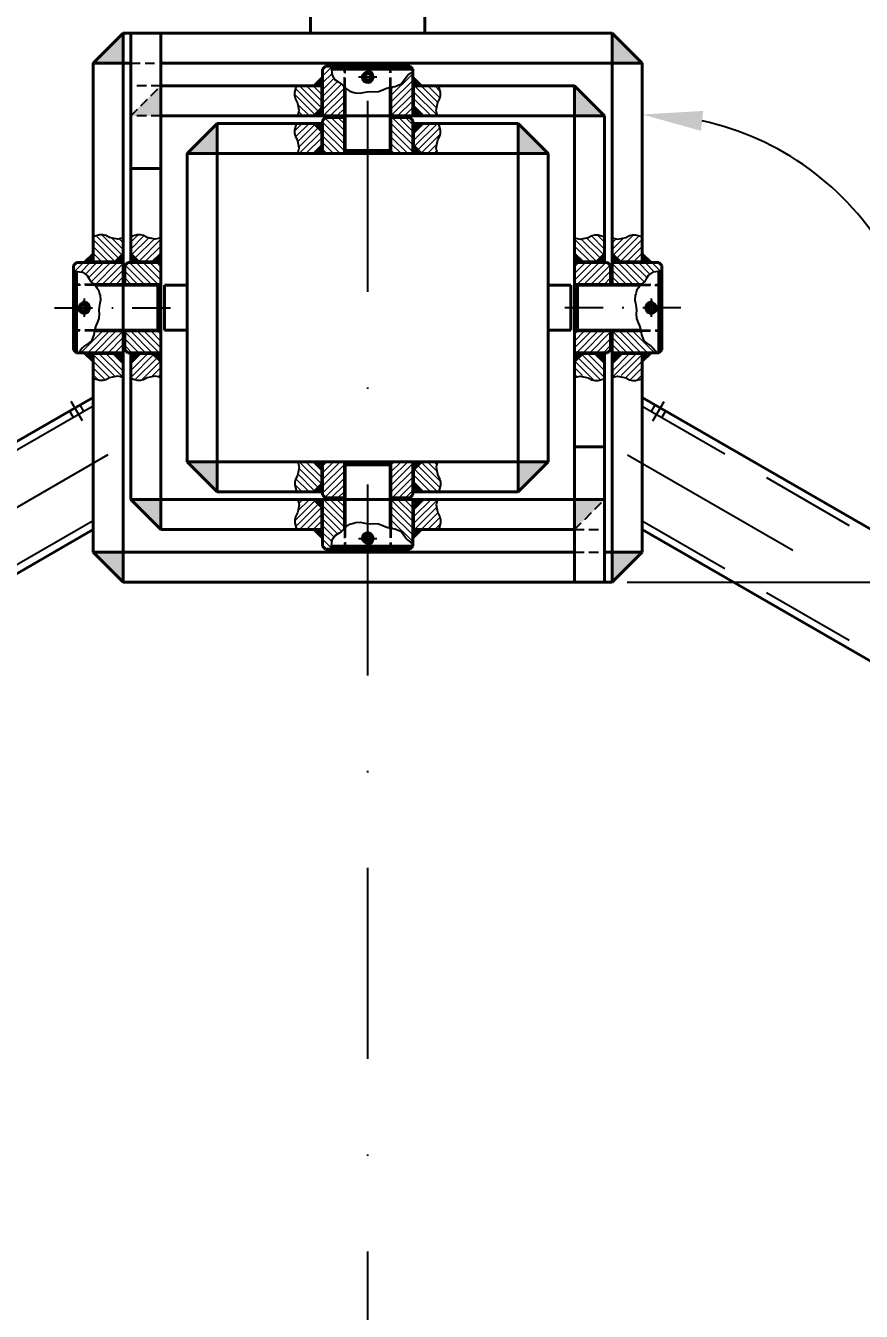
# Model space of a CAD drawing. Extents: x -3791 to -2950, y 5788 to 6382.
# Drawn here: x -3682 to -3626.5, y 5983.4 to 6068.9 of the extents above; entities that cross this region are included whole.
import ezdxf

# ---------------------------------------------------------------- set-up
doc = ezdxf.new("R2010")
doc.units = 0
doc.linetypes.add('STRICHPUNKT', pattern=[25.4, 12.7, -6.35, 0, -6.35])
doc.linetypes.add('VERDECKT', pattern=[9.525, 6.35, -3.175])
doc.layers.get('Defpoints').update_dxf_attribs({"linetype": 'CONTINUOUS'})
for name, color, linetype, lineweight in [('ACHSE', 150, 'STRICHPUNKT', 25), ('BEM', 6, 'CONTINUOUS', 25), ('SCHRAFFUR', 252, 'CONTINUOUS', 13), ('VERDECKT', 2, 'VERDECKT', 25), ('VOLL_03', 6, 'CONTINUOUS', 25), ('VOLL_05', 7, 'CONTINUOUS', 40)]:
    doc.layers.add(name, color=color, linetype=linetype, lineweight=lineweight)
doc.styles.get("Standard").update_dxf_attribs({"font": 'romans.shx', "width": 0.6})
doc.dimstyles.get("Standard").update_dxf_attribs({"dimtxt": 4, "dimasz": 4, "dimexe": 1, "dimexo": 1, "dimgap": 1, "dimtad": 1, "dimdsep": 46, "dimtxsty": 'Standard', "dimcen": 0, "dimclrd": 256, "dimclre": 256, "dimclrt": 256, "dimazin": 0, "dimtfac": 1, "dimtmove": 0, "dimatfit": 3, "dimfxl": 0, "dimtolj": 1, "dimtzin": 0, "dimarcsym": 0})
pattern_1 = [(45, (-3674.47324, 6137.99116), (-0.2245064, 0.2245064), [])]
pattern_2 = [(135, (-3674.47324, 6137.99116), (-0.2245064, -0.2245064), [])]
pattern_3 = [(45, (-3644.0857, 6137.99116), (0.2245064, -0.2245064), [])]
pattern_4 = [(135, (-3644.0857, 6137.99116), (0.2245064, 0.2245064), [])]
pattern_5 = [(135, (-3747.10302, 6068.86138), (0.2245064, 0.2245064), [])]
pattern_6 = [(225, (-3747.10302, 6068.86138), (-0.2245064, 0.2245064), [])]
pattern_7 = [(225, (-3747.10302, 6031.47384), (0.2245064, -0.2245064), [])]
pattern_8 = [(135, (-3747.10302, 6031.47384), (-0.2245064, -0.2245064), [])]

# ---------------------------------------------------------------- blocks, each defined once
blk = doc.blocks.new('*D119')
at = {"layer": 'BEM', "lineweight": -2}
for p, q in [((-3642.029, 6031.918), (-3557.674, 6031.918)), ((-3558.674, 5960.418), (-3558.674, 6027.918)), ((-3609.553, 5956.418), (-3557.674, 5956.418))]:
    blk.add_line(p, q, dxfattribs=at)
at = {"layer": 'BEM'}
for points in [[(-3559.341, 6027.918), (-3558.007, 6027.918), (-3558.674, 6031.918)], [(-3559.341, 5960.418), (-3558.007, 5960.418), (-3558.674, 5956.418)]]:
    blk.add_solid(points, dxfattribs=at)
at = {"layer": 'Defpoints', "color": 0}
for p in [(-3643.029, 6031.918), (-3558.674, 6031.918), (-3610.553, 5956.418)]:
    blk.add_point(p, dxfattribs=at)
at = {"layer": 'BEM', "insert": (-3561.674, 5994.168), "char_height": 4, "attachment_point": 5, "rotation": 90}
blk.add_mtext('\\A1;755', dxfattribs=at)
blk = doc.blocks.new('*D114')
at = {"layer": 'BEM', "lineweight": -2}
blk.add_arc((-3699.279, 6140.168), 27.715, 248.27645, 351.72355, dxfattribs=at)
at = {"layer": 'BEM'}
for points in [[(-3672.518, 6136.226), (-3671.188, 6136.13), (-3671.564, 6140.168)], [(-3709.828, 6113.821), (-3709.247, 6115.021), (-3713.137, 6116.166)]]:
    blk.add_solid(points, dxfattribs=at)
at = {"layer": 'Defpoints', "color": 0}
for p in [(-3693.506, 6140.168), (-3663.084, 6140.168), (-3702.166, 6135.168), (-3694.467, 6112.874), (-3755.604, 6042.61)]:
    blk.add_point(p, dxfattribs=at)
at = {"layer": 'BEM', "insert": (-3686.922, 6118.764), "char_height": 4, "attachment_point": 5, "rotation": 30}
blk.add_mtext('\\A1;120°', dxfattribs=at)
blk = doc.blocks.new('*D73')
at = {"layer": 'BEM', "lineweight": -2}
blk.add_arc((-3581.258, 6000.908), 18.681, 162.29165, 227.70835, dxfattribs=at)
at = {"layer": 'BEM'}
for points in [[(-3599.664, 6006.86), (-3598.444, 6006.321), (-3597.436, 6010.249)], [(-3593.435, 5987.628), (-3594.222, 5986.551), (-3590.598, 5984.73)]]:
    blk.add_solid(points, dxfattribs=at)
at = {"layer": 'Defpoints', "color": 0}
for p in [(-3641.029, 6035.418), (-3562.955, 6032.61), (-3599.939, 6000.908), (-3578.01, 5999.033), (-3601.893, 5965.168)]:
    blk.add_point(p, dxfattribs=at)
at = {"layer": 'BEM', "insert": (-3596.219, 5996.211), "char_height": 4, "attachment_point": 5, "rotation": 287.43221}
blk.add_mtext('\\A1;90°', dxfattribs=at)
blk = doc.blocks.new('*D72')
at = {"layer": 'BEM', "lineweight": -2}
blk.add_arc((-3641.029, 6044.205), 18.81, 342.2069, 77.7931, dxfattribs=at)
at = {"layer": 'BEM'}
for points in [[(-3637.123, 6061.927), (-3636.981, 6063.253), (-3641.029, 6063.015)], [(-3622.509, 6038.187), (-3623.728, 6038.727), (-3624.739, 6034.8)]]:
    blk.add_solid(points, dxfattribs=at)
at = {"layer": 'Defpoints', "color": 0}
for p in [(-3641.029, 6066.418), (-3641.029, 6053.168), (-3622.505, 6047.471), (-3641.029, 6044.205), (-3592.978, 6016.462)]:
    blk.add_point(p, dxfattribs=at)
at = {"layer": 'BEM', "insert": (-3622.141, 6055.11), "char_height": 4, "attachment_point": 5, "rotation": 300}
blk.add_mtext('\\A1;120°', dxfattribs=at)
blk = doc.blocks.new('*D2')
at = {"layer": 'BEM', "lineweight": -2}
for p, q in [((-3742.451, 6001.329), (-3742.451, 5926.184)), ((-3576.108, 6001.329), (-3576.108, 5926.184)), ((-3738.451, 5927.184), (-3580.108, 5927.184))]:
    blk.add_line(p, q, dxfattribs=at)
at = {"layer": 'BEM'}
for points in [[(-3738.451, 5927.85), (-3738.451, 5926.517), (-3742.451, 5927.184)], [(-3580.108, 5927.85), (-3580.108, 5926.517), (-3576.108, 5927.184)]]:
    blk.add_solid(points, dxfattribs=at)
at = {"layer": 'Defpoints', "color": 0}
for p in [(-3742.451, 6002.329), (-3576.108, 6002.329), (-3576.108, 5927.184)]:
    blk.add_point(p, dxfattribs=at)
at = {"layer": 'BEM', "insert": (-3659.279, 5930.184), "char_height": 4, "attachment_point": 5}
blk.add_mtext('\\A1;1663.44', dxfattribs=at)

msp = doc.modelspace()

# ---------------------------------------------------------------- hatches: boundary and pattern name
at = {"layer": 'SCHRAFFUR'}
for points in [[(-3675.5295, 6068.4176), (-3677.5295, 6066.4176), (-3675.5295, 6066.4176)], [(-3643.0295, 6068.4176), (-3643.0295, 6066.4176), (-3641.0295, 6066.4176)], [(-3662.8452, 6064.9176), (-3662.2795, 6064.9176), (-3662.2795, 6065.4833)], [(-3655.7138, 6064.9176), (-3656.2795, 6064.9176), (-3656.2795, 6065.4833)], [(-3643.5295, 6062.9176), (-3645.5295, 6064.9176), (-3645.5295, 6062.9176)], [(-3662.8452, 6062.9176), (-3662.2795, 6062.9176), (-3662.2795, 6063.4833)], [(-3655.7138, 6062.9176), (-3656.2795, 6062.9176), (-3656.2795, 6063.4833)], [(-3669.2795, 6062.4176), (-3671.2795, 6060.4176), (-3669.2795, 6060.4176)], [(-3662.8452, 6062.4176), (-3662.2795, 6062.4176), (-3662.2795, 6061.8519)], [(-3655.7138, 6062.4176), (-3656.2795, 6062.4176), (-3656.2795, 6061.8519)], [(-3649.2795, 6062.4176), (-3649.2795, 6060.4176), (-3647.2795, 6060.4176)], [(-3662.8452, 6060.4176), (-3662.2795, 6060.4176), (-3662.2795, 6060.9833)], [(-3655.7138, 6060.4176), (-3656.2795, 6060.4176), (-3656.2795, 6060.9833)], [(-3677.5295, 6053.7333), (-3677.5295, 6053.1676), (-3678.0952, 6053.1676)], [(-3675.5295, 6053.7333), (-3675.5295, 6053.1676), (-3676.0952, 6053.1676)], [(-3675.0295, 6053.7333), (-3675.0295, 6053.1676), (-3674.4638, 6053.1676)], [(-3673.0295, 6053.7333), (-3673.0295, 6053.1676), (-3673.5952, 6053.1676)], [(-3645.5295, 6053.7333), (-3645.5295, 6053.1676), (-3644.9638, 6053.1676)], [(-3643.5295, 6053.7333), (-3643.5295, 6053.1676), (-3644.0952, 6053.1676)], [(-3643.0295, 6053.7333), (-3643.0295, 6053.1676), (-3642.4638, 6053.1676)], [(-3641.0295, 6053.7333), (-3641.0295, 6053.1676), (-3640.4638, 6053.1676)], [(-3677.5295, 6046.6019), (-3677.5295, 6047.1676), (-3678.0952, 6047.1676)], [(-3675.5295, 6046.6019), (-3675.5295, 6047.1676), (-3676.0952, 6047.1676)], [(-3675.0295, 6046.6019), (-3675.0295, 6047.1676), (-3674.4638, 6047.1676)], [(-3673.0295, 6046.6019), (-3673.0295, 6047.1676), (-3673.5952, 6047.1676)], [(-3645.5295, 6046.6019), (-3645.5295, 6047.1676), (-3644.9638, 6047.1676)], [(-3643.5295, 6046.6019), (-3643.5295, 6047.1676), (-3644.0952, 6047.1676)], [(-3643.0295, 6046.6019), (-3643.0295, 6047.1676), (-3642.4638, 6047.1676)], [(-3641.0295, 6046.6019), (-3641.0295, 6047.1676), (-3640.4638, 6047.1676)], [(-3669.2795, 6039.9176), (-3671.2795, 6039.9176), (-3669.2795, 6037.9176)], [(-3662.8452, 6039.9176), (-3662.2795, 6039.9176), (-3662.2795, 6039.3519)], [(-3655.7138, 6039.9176), (-3656.2795, 6039.9176), (-3656.2795, 6039.3519)], [(-3649.2795, 6037.9176), (-3647.2795, 6039.9176), (-3649.2795, 6039.9176)], [(-3662.8452, 6037.9176), (-3662.2795, 6037.9176), (-3662.2795, 6038.4833)], [(-3655.7138, 6037.9176), (-3656.2795, 6037.9176), (-3656.2795, 6038.4833)], [(-3673.0295, 6037.4176), (-3675.0295, 6037.4176), (-3673.0295, 6035.4176)], [(-3662.8452, 6037.4176), (-3662.2795, 6037.4176), (-3662.2795, 6036.8519)], [(-3655.7138, 6037.4176), (-3656.2795, 6037.4176), (-3656.2795, 6036.8519)], [(-3662.8452, 6035.4176), (-3662.2795, 6035.4176), (-3662.2795, 6034.8519)], [(-3655.7138, 6035.4176), (-3656.2795, 6035.4176), (-3656.2795, 6034.8519)], [(-3675.5295, 6033.9176), (-3677.5295, 6033.9176), (-3675.5295, 6031.9176)], [(-3641.0295, 6033.9176), (-3643.0295, 6033.9176), (-3643.0295, 6031.9176)]]:
    msp.add_hatch(color=256, dxfattribs=at).paths.add_polyline_path(points)
h = msp.add_hatch(dxfattribs=at)
h.set_pattern_fill('ANSI31', color=256, scale=0.1, angle=180, style=0)
h.set_pattern_definition(pattern_7)
h.paths.add_polyline_path([(-3661.7372, 6066.2176), (-3662.0795, 6066.2176), (-3662.2795, 6066.0176), (-3662.2795, 6062.9176), (-3660.8295, 6062.9176), (-3660.8295, 6064.8548), (-3660.8594, 6064.8864), (-3661.0306, 6065.0822), (-3661.2019, 6065.1719), (-3661.4302, 6065.3105), (-3661.5443, 6065.4818), (-3661.634, 6065.6286), (-3661.6585, 6065.8243)])
h = msp.add_hatch(dxfattribs=at)
h.set_pattern_fill('ANSI31', color=256, scale=0.1, angle=180, style=0)
h.set_pattern_definition(pattern_7)
h.paths.add_polyline_path([(-3657.7295, 6062.9176), (-3656.2795, 6062.9176), (-3656.2795, 6065.8214), (-3656.4315, 6065.7672), (-3656.6109, 6065.6204), (-3656.7251, 6065.5063), (-3656.8963, 6065.2534), (-3657.0676, 6065.0251), (-3657.4671, 6064.8783), (-3657.7295, 6064.8369)])
h = msp.add_hatch(dxfattribs=at)
h.set_pattern_fill('ANSI31', color=256, scale=0.1, angle=90, style=0)
h.set_pattern_definition(pattern_8)
h.paths.add_polyline_path([(-3662.3295, 6064.9176), (-3662.3295, 6063.4333), (-3662.8452, 6062.9176), (-3663.9159, 6062.9176), (-3663.8817, 6063.0924), (-3663.8389, 6063.2819), (-3663.9, 6063.6241), (-3663.9428, 6063.8197), (-3664.0711, 6064.0764), (-3664.1139, 6064.2658), (-3664.12, 6064.4798), (-3664.0345, 6064.8037), (-3664.0421, 6064.9176)])
h = msp.add_hatch(dxfattribs=at)
h.set_pattern_fill('ANSI31', color=256, scale=0.1, angle=90, style=0)
h.set_pattern_definition(pattern_8)
h.paths.add_polyline_path([(-3656.2295, 6064.9176), (-3656.2295, 6063.4333), (-3655.7138, 6062.9176), (-3654.6431, 6062.9176), (-3654.6772, 6063.0924), (-3654.72, 6063.2819), (-3654.6589, 6063.6241), (-3654.6161, 6063.8197), (-3654.4878, 6064.0764), (-3654.445, 6064.2658), (-3654.4389, 6064.4798), (-3654.5245, 6064.8037), (-3654.5169, 6064.9176)])
h = msp.add_hatch(dxfattribs=at)
h.set_pattern_fill('ANSI31', color=256, scale=0.1, angle=90, style=0)
h.set_pattern_definition(pattern_8)
h.paths.add_polyline_path([(-3662.0795, 6062.8176), (-3662.2795, 6062.6176), (-3662.2795, 6060.4176), (-3660.8295, 6060.4176), (-3660.8295, 6062.8176)])
h.paths.add_polyline_path([(-3657.7295, 6062.8176), (-3657.7295, 6060.4176), (-3656.2795, 6060.4176), (-3656.2795, 6062.6176), (-3656.4795, 6062.8176)])
h = msp.add_hatch(dxfattribs=at)
h.set_pattern_fill('ANSI31', color=256, scale=0.1, angle=180, style=0)
h.set_pattern_definition(pattern_7)
h.paths.add_polyline_path([(-3662.8452, 6062.4176), (-3662.3295, 6061.9019), (-3662.3295, 6060.9333), (-3662.8452, 6060.4176), (-3663.9159, 6060.4176), (-3663.8817, 6060.5924), (-3663.8389, 6060.7819), (-3663.9, 6061.1241), (-3663.9428, 6061.3197), (-3664.0711, 6061.5764), (-3664.1139, 6061.7658), (-3664.12, 6061.9798), (-3664.0345, 6062.3037), (-3664.0421, 6062.4176)])
h = msp.add_hatch(dxfattribs=at)
h.set_pattern_fill('ANSI31', color=256, scale=0.1, angle=180, style=0)
h.set_pattern_definition(pattern_7)
h.paths.add_polyline_path([(-3655.7138, 6062.4176), (-3656.2295, 6061.9019), (-3656.2295, 6060.9333), (-3655.7138, 6060.4176), (-3654.6431, 6060.4176), (-3654.6772, 6060.5924), (-3654.72, 6060.7819), (-3654.6589, 6061.1241), (-3654.6161, 6061.3197), (-3654.4878, 6061.5764), (-3654.445, 6061.7658), (-3654.4389, 6061.9798), (-3654.5245, 6062.3037), (-3654.5169, 6062.4176)])
h = msp.add_hatch(dxfattribs=at)
h.set_pattern_fill('ANSI31', color=256, scale=0.1, style=0)
h.set_pattern_definition(pattern_4)
h.paths.add_polyline_path([(-3677.5295, 6053.2176), (-3676.0452, 6053.2176), (-3675.5295, 6053.7333), (-3675.5295, 6054.804), (-3675.7043, 6054.7699), (-3675.8937, 6054.7271), (-3676.236, 6054.7882), (-3676.4316, 6054.831), (-3676.6882, 6054.9593), (-3676.8777, 6055.0021), (-3677.0916, 6055.0082), (-3677.4155, 6054.9226), (-3677.5295, 6054.9302)])
h = msp.add_hatch(dxfattribs=at)
h.set_pattern_fill('ANSI31', color=256, scale=0.1, angle=90, style=0)
h.set_pattern_definition(pattern_3)
h.paths.add_polyline_path([(-3675.0295, 6053.7333), (-3674.5138, 6053.2176), (-3673.5452, 6053.2176), (-3673.0295, 6053.7333), (-3673.0295, 6054.804), (-3673.2043, 6054.7699), (-3673.3937, 6054.7271), (-3673.736, 6054.7882), (-3673.9316, 6054.831), (-3674.1882, 6054.9593), (-3674.3777, 6055.0021), (-3674.5916, 6055.0082), (-3674.9155, 6054.9226), (-3675.0295, 6054.9302)])
h = msp.add_hatch(dxfattribs=at)
h.set_pattern_fill('ANSI31', color=256, scale=0.1, angle=90, style=0)
h.set_pattern_definition(pattern_2)
h.paths.add_polyline_path([(-3643.5295, 6053.7333), (-3644.0452, 6053.2176), (-3645.0138, 6053.2176), (-3645.5295, 6053.7333), (-3645.5295, 6054.804), (-3645.3547, 6054.7699), (-3645.1652, 6054.7271), (-3644.823, 6054.7882), (-3644.6274, 6054.831), (-3644.3707, 6054.9593), (-3644.1812, 6055.0021), (-3643.9673, 6055.0082), (-3643.6434, 6054.9226), (-3643.5295, 6054.9302)])
h = msp.add_hatch(dxfattribs=at)
h.set_pattern_fill('ANSI31', color=256, scale=0.1, style=0)
h.set_pattern_definition(pattern_1)
h.paths.add_polyline_path([(-3641.0295, 6053.2176), (-3642.5138, 6053.2176), (-3643.0295, 6053.7333), (-3643.0295, 6054.804), (-3642.8547, 6054.7699), (-3642.6652, 6054.7271), (-3642.323, 6054.7882), (-3642.1274, 6054.831), (-3641.8707, 6054.9593), (-3641.6812, 6055.0021), (-3641.4673, 6055.0082), (-3641.1434, 6054.9226), (-3641.0295, 6054.9302)])
h = msp.add_hatch(dxfattribs=at)
h.set_pattern_fill('ANSI31', color=256, scale=0.1, angle=90, style=0)
h.set_pattern_definition(pattern_3)
h.paths.add_polyline_path([(-3678.8295, 6052.6253), (-3678.8295, 6052.9676), (-3678.6295, 6053.1676), (-3675.5295, 6053.1676), (-3675.5295, 6051.7176), (-3677.4666, 6051.7176), (-3677.4983, 6051.7475), (-3677.694, 6051.9188), (-3677.7837, 6052.09), (-3677.9224, 6052.3183), (-3678.0937, 6052.4325), (-3678.2405, 6052.5222), (-3678.4362, 6052.5466)])
h = msp.add_hatch(dxfattribs=at)
h.set_pattern_fill('ANSI31', color=256, scale=0.1, style=0)
h.set_pattern_definition(pattern_4)
h.paths.add_polyline_path([(-3675.4295, 6052.9676), (-3675.2295, 6053.1676), (-3673.0295, 6053.1676), (-3673.0295, 6051.7176), (-3675.4295, 6051.7176)])
h.paths.add_polyline_path([(-3675.4295, 6048.6176), (-3673.0295, 6048.6176), (-3673.0295, 6047.1676), (-3675.2295, 6047.1676), (-3675.4295, 6047.3676)])
h = msp.add_hatch(dxfattribs=at)
h.set_pattern_fill('ANSI31', color=256, scale=0.1, style=0)
h.set_pattern_definition(pattern_1)
h.paths.add_polyline_path([(-3643.1295, 6052.9676), (-3643.3295, 6053.1676), (-3645.5295, 6053.1676), (-3645.5295, 6051.7176), (-3643.1295, 6051.7176)])
h.paths.add_polyline_path([(-3643.1295, 6048.6176), (-3645.5295, 6048.6176), (-3645.5295, 6047.1676), (-3643.3295, 6047.1676), (-3643.1295, 6047.3676)])
h = msp.add_hatch(dxfattribs=at)
h.set_pattern_fill('ANSI31', color=256, scale=0.1, angle=90, style=0)
h.set_pattern_definition(pattern_2)
h.paths.add_polyline_path([(-3639.7295, 6052.6253), (-3639.7295, 6052.9676), (-3639.9295, 6053.1676), (-3643.0295, 6053.1676), (-3643.0295, 6051.7176), (-3641.0923, 6051.7176), (-3641.0606, 6051.7475), (-3640.8649, 6051.9188), (-3640.7752, 6052.09), (-3640.6365, 6052.3183), (-3640.4653, 6052.4325), (-3640.3185, 6052.5222), (-3640.1227, 6052.5466)])
h = msp.add_hatch(dxfattribs=at)
h.set_pattern_fill('ANSI31', color=256, scale=0.1, angle=90, style=0)
h.set_pattern_definition(pattern_3)
h.paths.add_polyline_path([(-3677.3938, 6048.6176), (-3677.6451, 6047.9336), (-3678.1181, 6047.6132), (-3678.2323, 6047.499), (-3678.3791, 6047.3196), (-3678.4332, 6047.1676), (-3675.5295, 6047.1676), (-3675.5295, 6048.6176)])
h = msp.add_hatch(dxfattribs=at)
h.set_pattern_fill('ANSI31', color=256, scale=0.1, angle=90, style=0)
h.set_pattern_definition(pattern_2)
h.paths.add_polyline_path([(-3643.0295, 6048.6176), (-3643.0295, 6047.1676), (-3640.1257, 6047.1676), (-3640.1798, 6047.3196), (-3640.3266, 6047.499), (-3640.4408, 6047.6132), (-3640.6936, 6047.7844), (-3640.922, 6047.9557), (-3641.0688, 6048.3553), (-3641.1102, 6048.6176)])
h = msp.add_hatch(dxfattribs=at)
h.set_pattern_fill('ANSI31', color=256, scale=0.1, style=0)
h.set_pattern_definition(pattern_4)
h.paths.add_polyline_path([(-3677.5295, 6047.1176), (-3676.0452, 6047.1176), (-3675.5295, 6046.6019), (-3675.5295, 6045.5312), (-3675.7043, 6045.5654), (-3675.8937, 6045.6081), (-3676.236, 6045.547), (-3676.4316, 6045.5043), (-3676.6882, 6045.3759), (-3676.8777, 6045.3332), (-3677.0916, 6045.327), (-3677.4155, 6045.4126), (-3677.5295, 6045.405)])
h = msp.add_hatch(dxfattribs=at)
h.set_pattern_fill('ANSI31', color=256, scale=0.1, angle=90, style=0)
h.set_pattern_definition(pattern_3)
h.paths.add_polyline_path([(-3675.0295, 6046.6019), (-3674.5138, 6047.1176), (-3673.5452, 6047.1176), (-3673.0295, 6046.6019), (-3673.0295, 6045.5312), (-3673.2043, 6045.5654), (-3673.3937, 6045.6081), (-3673.736, 6045.547), (-3673.9316, 6045.5043), (-3674.1882, 6045.3759), (-3674.3777, 6045.3332), (-3674.5916, 6045.327), (-3674.9155, 6045.4126), (-3675.0295, 6045.405)])
h = msp.add_hatch(dxfattribs=at)
h.set_pattern_fill('ANSI31', color=256, scale=0.1, angle=90, style=0)
h.set_pattern_definition(pattern_2)
h.paths.add_polyline_path([(-3644.3707, 6045.3759), (-3644.1812, 6045.3332), (-3643.9673, 6045.327), (-3643.5295, 6045.4427), (-3643.5295, 6046.6019), (-3644.0452, 6047.1176), (-3645.0138, 6047.1176), (-3645.5295, 6046.6019), (-3645.5295, 6045.5312), (-3645.3547, 6045.5654), (-3644.9379, 6045.6595)])
h = msp.add_hatch(dxfattribs=at)
h.set_pattern_fill('ANSI31', color=256, scale=0.1, style=0)
h.set_pattern_definition(pattern_1)
h.paths.add_polyline_path([(-3643.0295, 6045.5312), (-3642.8547, 6045.5654), (-3642.4379, 6045.6595), (-3641.8707, 6045.3759), (-3641.6812, 6045.3332), (-3641.4673, 6045.327), (-3641.0295, 6045.4427), (-3641.0295, 6047.1176), (-3642.5138, 6047.1176), (-3643.0295, 6046.6019)])
h = msp.add_hatch(dxfattribs=at)
h.set_pattern_fill('ANSI31', color=256, scale=0.1, angle=180, style=0)
h.set_pattern_definition(pattern_5)
h.paths.add_polyline_path([(-3662.8452, 6037.9176), (-3662.3295, 6038.4333), (-3662.3295, 6039.4019), (-3662.8452, 6039.9176), (-3663.9159, 6039.9176), (-3663.8817, 6039.7428), (-3663.8389, 6039.5533), (-3663.9, 6039.2111), (-3663.9428, 6039.0155), (-3664.0711, 6038.7588), (-3664.1139, 6038.5694), (-3664.12, 6038.3555), (-3664.0345, 6038.0315), (-3664.0421, 6037.9176)])
h = msp.add_hatch(dxfattribs=at)
h.set_pattern_fill('ANSI31', color=256, scale=0.1, angle=90, style=0)
h.set_pattern_definition(pattern_6)
h.paths.add_polyline_path([(-3662.0795, 6037.5176), (-3662.2795, 6037.7176), (-3662.2795, 6039.9176), (-3660.8295, 6039.9176), (-3660.8295, 6037.5176)])
h.paths.add_polyline_path([(-3657.7295, 6037.5176), (-3657.7295, 6039.9176), (-3656.2795, 6039.9176), (-3656.2795, 6037.7176), (-3656.4795, 6037.5176)])
h = msp.add_hatch(dxfattribs=at)
h.set_pattern_fill('ANSI31', color=256, scale=0.1, angle=180, style=0)
h.set_pattern_definition(pattern_5)
h.paths.add_polyline_path([(-3655.7138, 6037.9176), (-3656.2295, 6038.4333), (-3656.2295, 6039.4019), (-3655.7138, 6039.9176), (-3654.6431, 6039.9176), (-3654.6772, 6039.7428), (-3654.72, 6039.5533), (-3654.6589, 6039.2111), (-3654.6161, 6039.0155), (-3654.4878, 6038.7588), (-3654.445, 6038.5694), (-3654.4389, 6038.3555), (-3654.5245, 6038.0315), (-3654.5169, 6037.9176)])
h = msp.add_hatch(dxfattribs=at)
h.set_pattern_fill('ANSI31', color=256, scale=0.1, angle=90, style=0)
h.set_pattern_definition(pattern_6)
h.paths.add_polyline_path([(-3662.3295, 6035.4176), (-3662.3295, 6036.9019), (-3662.8452, 6037.4176), (-3663.9159, 6037.4176), (-3663.8817, 6037.2428), (-3663.8389, 6037.0533), (-3663.9, 6036.7111), (-3663.9428, 6036.5155), (-3664.0711, 6036.2588), (-3664.1139, 6036.0694), (-3664.12, 6035.8555), (-3664.0345, 6035.5315), (-3664.0421, 6035.4176)])
h = msp.add_hatch(dxfattribs=at)
h.set_pattern_fill('ANSI31', color=256, scale=0.1, angle=180, style=0)
h.set_pattern_definition(pattern_5)
h.paths.add_polyline_path([(-3661.7372, 6034.1176), (-3662.0795, 6034.1176), (-3662.2795, 6034.3176), (-3662.2795, 6037.4176), (-3660.8295, 6037.4176), (-3660.8295, 6035.4804), (-3660.8594, 6035.4488), (-3661.0306, 6035.253), (-3661.2019, 6035.1633), (-3661.4302, 6035.0247), (-3661.5443, 6034.8534), (-3661.634, 6034.7066), (-3661.6585, 6034.5109)])
h = msp.add_hatch(dxfattribs=at)
h.set_pattern_fill('ANSI31', color=256, scale=0.1, angle=180, style=0)
h.set_pattern_definition(pattern_5)
h.paths.add_polyline_path([(-3657.7295, 6035.5533), (-3657.0455, 6035.302), (-3656.7251, 6034.8289), (-3656.6109, 6034.7148), (-3656.4315, 6034.568), (-3656.2795, 6034.5138), (-3656.2795, 6037.4176), (-3657.7295, 6037.4176)])
h = msp.add_hatch(dxfattribs=at)
h.set_pattern_fill('ANSI31', color=256, scale=0.1, angle=90, style=0)
h.set_pattern_definition(pattern_6)
h.paths.add_polyline_path([(-3656.2295, 6035.4176), (-3656.2295, 6036.9019), (-3655.7138, 6037.4176), (-3654.6431, 6037.4176), (-3654.6772, 6037.2428), (-3654.72, 6037.0533), (-3654.6589, 6036.7111), (-3654.6161, 6036.5155), (-3654.4878, 6036.2588), (-3654.445, 6036.0694), (-3654.4389, 6035.8555), (-3654.5245, 6035.5315), (-3654.5169, 6035.4176)])
at = {"layer": 'VERDECKT', "ltscale": 0.1}
for points in [[(-3673.0295, 6064.9176), (-3675.0295, 6062.9176), (-3673.0295, 6062.9176)], [(-3643.5295, 6037.4176), (-3645.5295, 6037.4176), (-3645.5295, 6035.4176)]]:
    msp.add_hatch(color=256, dxfattribs=at).paths.add_polyline_path(points)

# ---------------------------------------------------------------- linework, layer by layer
at = {"layer": 'ACHSE'}
for p, q in [((-3659.2795, 5949.2143), (-3659.2795, 6154.5255)), ((-3676.5393, 6040.3829), (-3747.1493, 5999.6162)), ((-3642.0196, 6040.3829), (-3571.4097, 5999.6162))]:
    msp.add_line(p, q, dxfattribs=at)
at = {"layer": 'ACHSE', "ltscale": 0.2}
for p, q in [((-3659.8988, 6065.5176), (-3658.6601, 6065.5176)), ((-3680.1044, 6050.1676), (-3672.0842, 6050.1676)), ((-3678.1295, 6050.787), (-3678.1295, 6049.5483)), ((-3638.4545, 6050.1676), (-3646.4747, 6050.1676)), ((-3640.4295, 6050.787), (-3640.4295, 6049.5483)), ((-3678.2419, 6042.6389), (-3678.9919, 6043.9379)), ((-3640.317, 6042.6389), (-3639.567, 6043.9379)), ((-3659.8988, 6034.8176), (-3658.6601, 6034.8176))]:
    msp.add_line(p, q, dxfattribs=at)
at = {"layer": 'SCHRAFFUR'}
msp.add_line((-3645.5295, 6037.4176), (-3643.5295, 6037.4176), dxfattribs=at)
at = {"layer": 'VERDECKT'}
for p, q in [((-3662.5845, 6143.9176), (-3662.5845, 6068.4176)), ((-3655.9745, 6143.9176), (-3655.9745, 6068.4176)), ((-3677.5295, 6043.6275), (-3744.1038, 6005.1908)), ((-3678.8383, 6042.8719), (-3679.0883, 6043.3049)), ((-3678.1455, 6043.2719), (-3678.3955, 6043.7049)), ((-3641.0295, 6043.6275), (-3574.4552, 6005.1908)), ((-3640.4134, 6043.2719), (-3640.1634, 6043.7049)), ((-3639.7206, 6042.8719), (-3639.4706, 6043.3049)), ((-3677.5295, 6035.995), (-3740.7988, 5999.4664)), ((-3641.0295, 6035.995), (-3577.7602, 5999.4664))]:
    msp.add_line(p, q, dxfattribs=at)
at = {"layer": 'VERDECKT', "ltscale": 0.1}
for p, q in [((-3675.0295, 6066.4176), (-3673.0295, 6066.4176)), ((-3660.8295, 6064.8548), (-3660.8295, 6066.2176)), ((-3660.7795, 6066.0176), (-3660.5795, 6066.2176)), ((-3657.7795, 6066.0176), (-3657.9795, 6066.2176)), ((-3657.7295, 6064.8369), (-3657.7295, 6066.2176)), ((-3660.7795, 6064.8018), (-3660.7795, 6066.0176)), ((-3657.7795, 6064.8286), (-3657.7795, 6066.0176)), ((-3675.0295, 6062.9176), (-3673.0295, 6064.9176)), ((-3673.0295, 6064.9176), (-3675.0295, 6064.9176)), ((-3673.0295, 6062.9176), (-3675.0295, 6062.9176)), ((-3677.4666, 6051.7176), (-3678.8295, 6051.7176)), ((-3678.6295, 6051.6676), (-3678.8295, 6051.4676)), ((-3677.4137, 6051.6676), (-3678.6295, 6051.6676)), ((-3641.1453, 6051.6676), (-3639.9295, 6051.6676)), ((-3641.0923, 6051.7176), (-3639.7295, 6051.7176)), ((-3639.9295, 6051.6676), (-3639.7295, 6051.4676)), ((-3678.6295, 6048.6676), (-3678.8295, 6048.8676)), ((-3677.4487, 6048.6176), (-3678.8295, 6048.6176)), ((-3677.4404, 6048.6676), (-3678.6295, 6048.6676)), ((-3641.1185, 6048.6676), (-3639.9295, 6048.6676)), ((-3641.1102, 6048.6176), (-3639.7295, 6048.6176)), ((-3639.9295, 6048.6676), (-3639.7295, 6048.8676)), ((-3645.5295, 6035.4176), (-3643.5295, 6037.4176)), ((-3660.8295, 6035.4804), (-3660.8295, 6034.1176)), ((-3660.7795, 6035.5334), (-3660.7795, 6034.3176)), ((-3657.7795, 6035.5066), (-3657.7795, 6034.3176)), ((-3657.7295, 6035.4984), (-3657.7295, 6034.1176)), ((-3645.5295, 6035.4176), (-3643.5295, 6035.4176)), ((-3660.7795, 6034.3176), (-3660.5795, 6034.1176)), ((-3657.7795, 6034.3176), (-3657.9795, 6034.1176)), ((-3645.5295, 6033.9176), (-3643.5295, 6033.9176))]:
    msp.add_line(p, q, dxfattribs=at)
at = {"layer": 'VOLL_03'}
for points in [[(-3661.7372, 6066.2176), (-3661.6585, 6065.8243), (-3661.634, 6065.6286), (-3661.5443, 6065.4818), (-3661.4302, 6065.3105), (-3661.2019, 6065.1719), (-3661.0306, 6065.0822), (-3660.8594, 6064.8864), (-3660.7207, 6064.7396), (-3660.6066, 6064.6581), (-3660.4598, 6064.5684), (-3660.207, 6064.4868), (-3660.0929, 6064.4542), (-3659.7748, 6064.4297), (-3659.5791, 6064.4787), (-3659.3182, 6064.5113), (-3659.0899, 6064.5357), (-3658.8941, 6064.5113), (-3658.5517, 6064.5357), (-3658.2663, 6064.6499), (-3658.0624, 6064.7396), (-3657.777, 6064.8294), (-3657.4671, 6064.8783), (-3657.0676, 6065.0251), (-3656.8963, 6065.2534), (-3656.7251, 6065.5063), (-3656.6109, 6065.6204), (-3656.4315, 6065.7672), (-3656.2795, 6065.8214)], [(-3663.9159, 6062.9176), (-3663.8817, 6063.0924), (-3663.8389, 6063.2819), (-3663.9, 6063.6241), (-3663.9428, 6063.8197), (-3664.0711, 6064.0764), (-3664.1139, 6064.2658), (-3664.12, 6064.4798), (-3664.0345, 6064.8037), (-3664.0421, 6064.9176)], [(-3654.6431, 6062.9176), (-3654.6772, 6063.0924), (-3654.72, 6063.2819), (-3654.6589, 6063.6241), (-3654.6161, 6063.8197), (-3654.4878, 6064.0764), (-3654.445, 6064.2658), (-3654.4389, 6064.4798), (-3654.5245, 6064.8037), (-3654.5169, 6064.9176)], [(-3663.9159, 6060.4176), (-3663.8817, 6060.5924), (-3663.8389, 6060.7819), (-3663.9, 6061.1241), (-3663.9428, 6061.3197), (-3664.0711, 6061.5764), (-3664.1139, 6061.7658), (-3664.12, 6061.9798), (-3664.0345, 6062.3037), (-3664.0421, 6062.4176)], [(-3654.6431, 6060.4176), (-3654.6772, 6060.5924), (-3654.72, 6060.7819), (-3654.6589, 6061.1241), (-3654.6161, 6061.3197), (-3654.4878, 6061.5764), (-3654.445, 6061.7658), (-3654.4389, 6061.9798), (-3654.5245, 6062.3037), (-3654.5169, 6062.4176)], [(-3675.5295, 6054.804), (-3675.7043, 6054.7699), (-3675.8937, 6054.7271), (-3676.236, 6054.7882), (-3676.4316, 6054.831), (-3676.6882, 6054.9593), (-3676.8777, 6055.0021), (-3677.0916, 6055.0082), (-3677.4155, 6054.9226), (-3677.5295, 6054.9302)], [(-3673.0295, 6054.804), (-3673.2043, 6054.7699), (-3673.3937, 6054.7271), (-3673.736, 6054.7882), (-3673.9316, 6054.831), (-3674.1882, 6054.9593), (-3674.3777, 6055.0021), (-3674.5916, 6055.0082), (-3674.9155, 6054.9226), (-3675.0295, 6054.9302)], [(-3645.5295, 6054.804), (-3645.3547, 6054.7699), (-3645.1652, 6054.7271), (-3644.823, 6054.7882), (-3644.6274, 6054.831), (-3644.3707, 6054.9593), (-3644.1812, 6055.0021), (-3643.9673, 6055.0082), (-3643.6434, 6054.9226), (-3643.5295, 6054.9302)], [(-3643.0295, 6054.804), (-3642.8547, 6054.7699), (-3642.6652, 6054.7271), (-3642.323, 6054.7882), (-3642.1274, 6054.831), (-3641.8707, 6054.9593), (-3641.6812, 6055.0021), (-3641.4673, 6055.0082), (-3641.1434, 6054.9226), (-3641.0295, 6054.9302)], [(-3678.8295, 6052.6253), (-3678.4362, 6052.5466), (-3678.2405, 6052.5222), (-3678.0937, 6052.4325), (-3677.9224, 6052.3183), (-3677.7837, 6052.09), (-3677.694, 6051.9188), (-3677.4983, 6051.7475), (-3677.3515, 6051.6089), (-3677.2699, 6051.4947), (-3677.1802, 6051.3479), (-3677.0987, 6051.0952), (-3677.0661, 6050.981), (-3677.0416, 6050.663), (-3677.0905, 6050.4673), (-3677.1231, 6050.2063), (-3677.1476, 6049.978), (-3677.1231, 6049.7823), (-3677.1476, 6049.4398), (-3677.2618, 6049.1544), (-3677.3515, 6048.9505), (-3677.4412, 6048.6651), (-3677.4901, 6048.3553), (-3677.6369, 6047.9557), (-3677.8653, 6047.7844), (-3678.1181, 6047.6132), (-3678.2323, 6047.499), (-3678.3791, 6047.3196), (-3678.4332, 6047.1676)], [(-3639.7295, 6052.6253), (-3640.1227, 6052.5466), (-3640.3185, 6052.5222), (-3640.4653, 6052.4325), (-3640.6365, 6052.3183), (-3640.7752, 6052.09), (-3640.8649, 6051.9188), (-3641.0606, 6051.7475), (-3641.2074, 6051.6089), (-3641.289, 6051.4947), (-3641.3787, 6051.3479), (-3641.4603, 6051.0952), (-3641.4929, 6050.981), (-3641.5173, 6050.663), (-3641.4684, 6050.4673), (-3641.4358, 6050.2063), (-3641.4113, 6049.978), (-3641.4358, 6049.7823), (-3641.4113, 6049.4398), (-3641.2971, 6049.1544), (-3641.2074, 6048.9505), (-3641.1177, 6048.6651), (-3641.0688, 6048.3553), (-3640.922, 6047.9557), (-3640.6936, 6047.7844), (-3640.4408, 6047.6132), (-3640.3266, 6047.499), (-3640.1798, 6047.3196), (-3640.1257, 6047.1676)], [(-3675.5295, 6045.5312), (-3675.7043, 6045.5654), (-3675.8937, 6045.6081), (-3676.236, 6045.547), (-3676.4316, 6045.5043), (-3676.6882, 6045.3759), (-3676.8777, 6045.3332), (-3677.0916, 6045.327), (-3677.4155, 6045.4126), (-3677.5295, 6045.405)], [(-3673.0295, 6045.5312), (-3673.2043, 6045.5654), (-3673.3937, 6045.6081), (-3673.736, 6045.547), (-3673.9316, 6045.5043), (-3674.1882, 6045.3759), (-3674.3777, 6045.3332), (-3674.5916, 6045.327), (-3674.9155, 6045.4126), (-3675.0295, 6045.405)], [(-3645.5295, 6045.5312), (-3645.3547, 6045.5654), (-3645.1652, 6045.6081), (-3644.823, 6045.547), (-3644.6274, 6045.5043), (-3644.3707, 6045.3759), (-3644.1812, 6045.3332), (-3643.9673, 6045.327), (-3643.6434, 6045.4126), (-3643.5295, 6045.405)], [(-3643.0295, 6045.5312), (-3642.8547, 6045.5654), (-3642.6652, 6045.6081), (-3642.323, 6045.547), (-3642.1274, 6045.5043), (-3641.8707, 6045.3759), (-3641.6812, 6045.3332), (-3641.4673, 6045.327), (-3641.1434, 6045.4126), (-3641.0295, 6045.405)], [(-3663.9159, 6039.9176), (-3663.8817, 6039.7428), (-3663.8389, 6039.5533), (-3663.9, 6039.2111), (-3663.9428, 6039.0155), (-3664.0711, 6038.7588), (-3664.1139, 6038.5694), (-3664.12, 6038.3555), (-3664.0345, 6038.0315), (-3664.0421, 6037.9176)], [(-3654.6431, 6039.9176), (-3654.6772, 6039.7428), (-3654.72, 6039.5533), (-3654.6589, 6039.2111), (-3654.6161, 6039.0155), (-3654.4878, 6038.7588), (-3654.445, 6038.5694), (-3654.4389, 6038.3555), (-3654.5245, 6038.0315), (-3654.5169, 6037.9176)], [(-3663.9159, 6037.4176), (-3663.8817, 6037.2428), (-3663.8389, 6037.0533), (-3663.9, 6036.7111), (-3663.9428, 6036.5155), (-3664.0711, 6036.2588), (-3664.1139, 6036.0694), (-3664.12, 6035.8555), (-3664.0345, 6035.5315), (-3664.0421, 6035.4176)], [(-3654.6431, 6037.4176), (-3654.6772, 6037.2428), (-3654.72, 6037.0533), (-3654.6589, 6036.7111), (-3654.6161, 6036.5155), (-3654.4878, 6036.2588), (-3654.445, 6036.0694), (-3654.4389, 6035.8555), (-3654.5245, 6035.5315), (-3654.5169, 6035.4176)], [(-3661.7372, 6034.1176), (-3661.6585, 6034.5109), (-3661.634, 6034.7066), (-3661.5443, 6034.8534), (-3661.4302, 6035.0247), (-3661.2019, 6035.1633), (-3661.0306, 6035.253), (-3660.8594, 6035.4488), (-3660.7207, 6035.5956), (-3660.6066, 6035.6771), (-3660.4598, 6035.7668), (-3660.207, 6035.8484), (-3660.0929, 6035.881), (-3659.7748, 6035.9055), (-3659.5791, 6035.8566), (-3659.3182, 6035.8239), (-3659.0899, 6035.7995), (-3658.8941, 6035.8239), (-3658.5517, 6035.7995), (-3658.2663, 6035.6853), (-3658.0624, 6035.5956), (-3657.777, 6035.5059), (-3657.4671, 6035.4569), (-3657.0676, 6035.3101), (-3656.8963, 6035.0818), (-3656.7251, 6034.8289), (-3656.6109, 6034.7148), (-3656.4315, 6034.568), (-3656.2795, 6034.5138)]]:
    msp.add_lwpolyline(points, dxfattribs=at)
for centre, start, end in [((-3659.2795, 6065.5176), 165, 75), ((-3678.1295, 6050.1676), 195, 105), ((-3640.4295, 6050.1676), 75, 345), ((-3659.2795, 6034.8176), 285, 195)]:
    msp.add_arc(centre, 0.4, start, end, dxfattribs=at)
at = {"layer": 'VOLL_05'}
for p, q in [((-3663.0845, 6143.9176), (-3663.0845, 6068.4176)), ((-3655.4745, 6143.9176), (-3655.4745, 6068.4176)), ((-3677.5295, 6066.4176), (-3675.5295, 6068.4176)), ((-3643.0295, 6068.4176), (-3675.5295, 6068.4176)), ((-3675.5295, 6031.9176), (-3675.5295, 6068.4176)), ((-3675.0295, 6062.9176), (-3675.0295, 6068.4176)), ((-3673.0295, 6064.9176), (-3673.0295, 6068.4176)), ((-3643.0295, 6068.4176), (-3641.0295, 6066.4176)), ((-3643.0295, 6053.1676), (-3643.0295, 6068.4176)), ((-3675.0295, 6066.4176), (-3677.5295, 6066.4176)), ((-3677.5295, 6053.1676), (-3677.5295, 6066.4176)), ((-3641.0295, 6066.4176), (-3673.0295, 6066.4176)), ((-3662.0795, 6066.2176), (-3662.2795, 6066.0176)), ((-3656.4795, 6066.2176), (-3662.0795, 6066.2176)), ((-3656.4795, 6066.2176), (-3656.2795, 6066.0176)), ((-3641.0295, 6053.1676), (-3641.0295, 6066.4176)), ((-3662.2795, 6065.4833), (-3662.8452, 6064.9176)), ((-3662.2795, 6066.0176), (-3662.2795, 6062.9176)), ((-3656.2795, 6066.0176), (-3661.6972, 6066.0176)), ((-3656.2795, 6066.0176), (-3656.2795, 6062.9176)), ((-3656.2795, 6065.4833), (-3655.7138, 6064.9176)), ((-3673.0295, 6064.9176), (-3662.2795, 6064.9176)), ((-3673.0295, 6035.4176), (-3673.0295, 6064.9176)), ((-3662.3295, 6062.9176), (-3662.3295, 6064.9176)), ((-3660.8295, 6064.8548), (-3660.8295, 6060.4176)), ((-3660.7795, 6064.8018), (-3660.7795, 6060.6176)), ((-3657.7795, 6064.8286), (-3657.7795, 6060.6176)), ((-3657.7295, 6064.8369), (-3657.7295, 6060.4176)), ((-3656.2795, 6064.9176), (-3645.5295, 6064.9176)), ((-3656.2295, 6062.9176), (-3656.2295, 6064.9176)), ((-3645.5295, 6035.4176), (-3645.5295, 6064.9176)), ((-3645.5295, 6064.9176), (-3643.5295, 6062.9176)), ((-3675.0295, 6053.1676), (-3675.0295, 6062.9176)), ((-3673.0295, 6062.9176), (-3643.5295, 6062.9176)), ((-3662.2795, 6063.4833), (-3662.8452, 6062.9176)), ((-3662.2795, 6062.9176), (-3660.7795, 6062.9176)), ((-3662.0795, 6062.8176), (-3662.2795, 6062.6176)), ((-3660.7795, 6062.8176), (-3662.0795, 6062.8176)), ((-3657.7795, 6062.9176), (-3656.2795, 6062.9176)), ((-3656.4795, 6062.8176), (-3657.7795, 6062.8176)), ((-3656.4795, 6062.8176), (-3656.2795, 6062.6176)), ((-3656.2795, 6063.4833), (-3655.7138, 6062.9176)), ((-3643.5295, 6053.1676), (-3643.5295, 6062.9176)), ((-3671.2795, 6060.4176), (-3669.2795, 6062.4176)), ((-3669.2795, 6062.4176), (-3662.2795, 6062.4176)), ((-3669.2795, 6037.9176), (-3669.2795, 6062.4176)), ((-3662.2795, 6061.8519), (-3662.8452, 6062.4176)), ((-3662.2795, 6062.6176), (-3662.2795, 6060.4176)), ((-3656.2795, 6062.6176), (-3656.2795, 6060.4176)), ((-3656.2795, 6061.8519), (-3655.7138, 6062.4176)), ((-3656.2795, 6062.4176), (-3649.2795, 6062.4176)), ((-3649.2795, 6037.9176), (-3649.2795, 6062.4176)), ((-3649.2795, 6062.4176), (-3647.2795, 6060.4176)), ((-3662.3295, 6060.9333), (-3662.3295, 6061.9019)), ((-3656.2295, 6060.9333), (-3656.2295, 6061.9019)), ((-3671.2795, 6039.9176), (-3671.2795, 6060.4176)), ((-3671.2795, 6060.4176), (-3647.2795, 6060.4176)), ((-3662.2795, 6060.9833), (-3662.8452, 6060.4176)), ((-3657.7795, 6060.6176), (-3660.7795, 6060.6176)), ((-3660.7795, 6060.6176), (-3660.5795, 6060.4176)), ((-3657.7795, 6060.6176), (-3657.9795, 6060.4176)), ((-3656.2795, 6060.9833), (-3655.7138, 6060.4176)), ((-3647.2795, 6039.9176), (-3647.2795, 6060.4176)), ((-3673.0295, 6059.4176), (-3675.0295, 6059.4176)), ((-3678.0952, 6053.1676), (-3677.5295, 6053.7333)), ((-3676.0952, 6053.1676), (-3675.5295, 6053.7333)), ((-3674.4638, 6053.1676), (-3675.0295, 6053.7333)), ((-3673.5952, 6053.1676), (-3673.0295, 6053.7333)), ((-3644.9638, 6053.1676), (-3645.5295, 6053.7333)), ((-3644.0952, 6053.1676), (-3643.5295, 6053.7333)), ((-3642.4638, 6053.1676), (-3643.0295, 6053.7333)), ((-3640.4638, 6053.1676), (-3641.0295, 6053.7333)), ((-3678.8295, 6052.9676), (-3678.6295, 6053.1676)), ((-3678.8295, 6047.3676), (-3678.8295, 6052.9676)), ((-3678.6295, 6053.1676), (-3675.5295, 6053.1676)), ((-3678.6295, 6047.1676), (-3678.6295, 6052.5853)), ((-3675.5295, 6053.2176), (-3677.5295, 6053.2176)), ((-3675.5295, 6053.1676), (-3675.5295, 6051.6676)), ((-3675.4295, 6052.9676), (-3675.2295, 6053.1676)), ((-3675.4295, 6051.6676), (-3675.4295, 6052.9676)), ((-3675.2295, 6053.1676), (-3673.0295, 6053.1676)), ((-3673.5452, 6053.2176), (-3674.5138, 6053.2176)), ((-3643.3295, 6053.1676), (-3645.5295, 6053.1676)), ((-3645.0138, 6053.2176), (-3644.0452, 6053.2176)), ((-3643.1295, 6052.9676), (-3643.3295, 6053.1676)), ((-3643.1295, 6051.6676), (-3643.1295, 6052.9676)), ((-3643.0295, 6053.2176), (-3641.0295, 6053.2176)), ((-3643.0295, 6053.1676), (-3643.0295, 6051.6676)), ((-3639.9295, 6053.1676), (-3643.0295, 6053.1676)), ((-3639.7295, 6052.9676), (-3639.9295, 6053.1676)), ((-3639.9295, 6047.1676), (-3639.9295, 6052.5853)), ((-3639.7295, 6047.3676), (-3639.7295, 6052.9676)), ((-3677.4666, 6051.7176), (-3673.0295, 6051.7176)), ((-3677.4137, 6051.6676), (-3673.2295, 6051.6676)), ((-3673.2295, 6051.6676), (-3673.0295, 6051.4676)), ((-3673.2295, 6048.6676), (-3673.2295, 6051.6676)), ((-3672.7795, 6048.6676), (-3672.7795, 6051.6676)), ((-3672.7795, 6051.6676), (-3671.2795, 6051.6676)), ((-3645.7795, 6051.6676), (-3647.2795, 6051.6676)), ((-3645.7795, 6048.6676), (-3645.7795, 6051.6676)), ((-3641.0923, 6051.7176), (-3645.5295, 6051.7176)), ((-3645.3295, 6051.6676), (-3645.5295, 6051.4676)), ((-3641.1453, 6051.6676), (-3645.3295, 6051.6676)), ((-3645.3295, 6048.6676), (-3645.3295, 6051.6676)), ((-3677.4487, 6048.6176), (-3673.0295, 6048.6176)), ((-3677.4404, 6048.6676), (-3673.2295, 6048.6676)), ((-3675.5295, 6048.6676), (-3675.5295, 6047.1676)), ((-3675.4295, 6047.3676), (-3675.4295, 6048.6676)), ((-3673.2295, 6048.6676), (-3673.0295, 6048.8676)), ((-3672.7795, 6048.6676), (-3671.2795, 6048.6676)), ((-3645.7795, 6048.6676), (-3647.2795, 6048.6676)), ((-3645.3295, 6048.6676), (-3645.5295, 6048.8676)), ((-3641.1102, 6048.6176), (-3645.5295, 6048.6176)), ((-3641.1185, 6048.6676), (-3645.3295, 6048.6676)), ((-3643.1295, 6047.3676), (-3643.1295, 6048.6676)), ((-3643.0295, 6048.6676), (-3643.0295, 6047.1676)), ((-3678.8295, 6047.3676), (-3678.6295, 6047.1676)), ((-3678.6295, 6047.1676), (-3675.5295, 6047.1676)), ((-3678.0952, 6047.1676), (-3677.5295, 6046.6019)), ((-3677.5295, 6033.9176), (-3677.5295, 6047.1676)), ((-3675.5295, 6047.1176), (-3677.5295, 6047.1176)), ((-3676.0952, 6047.1676), (-3675.5295, 6046.6019)), ((-3675.4295, 6047.3676), (-3675.2295, 6047.1676)), ((-3675.2295, 6047.1676), (-3673.0295, 6047.1676)), ((-3675.0295, 6037.4176), (-3675.0295, 6047.1676)), ((-3674.4638, 6047.1676), (-3675.0295, 6046.6019)), ((-3673.5452, 6047.1176), (-3674.5138, 6047.1176)), ((-3673.5952, 6047.1676), (-3673.0295, 6046.6019)), ((-3643.3295, 6047.1676), (-3645.5295, 6047.1676)), ((-3644.9638, 6047.1676), (-3645.5295, 6046.6019)), ((-3645.0138, 6047.1176), (-3644.0452, 6047.1176)), ((-3644.0952, 6047.1676), (-3643.5295, 6046.6019)), ((-3643.5295, 6037.4176), (-3643.5295, 6047.1676)), ((-3643.1295, 6047.3676), (-3643.3295, 6047.1676)), ((-3643.0295, 6031.9176), (-3643.0295, 6047.1676)), ((-3639.9295, 6047.1676), (-3643.0295, 6047.1676)), ((-3642.4638, 6047.1676), (-3643.0295, 6046.6019)), ((-3643.0295, 6047.1176), (-3641.0295, 6047.1176)), ((-3641.0295, 6033.9176), (-3641.0295, 6047.1676)), ((-3640.4638, 6047.1676), (-3641.0295, 6046.6019)), ((-3639.7295, 6047.3676), (-3639.9295, 6047.1676)), ((-3677.5295, 6044.2049), (-3725.5809, 6016.4623)), ((-3641.0295, 6044.2049), (-3592.978, 6016.4623)), ((-3643.5295, 6040.9176), (-3645.5295, 6040.9176)), ((-3671.2795, 6039.9176), (-3647.2795, 6039.9176)), ((-3671.2795, 6039.9176), (-3669.2795, 6037.9176)), ((-3662.2795, 6039.3519), (-3662.8452, 6039.9176)), ((-3662.2795, 6037.7176), (-3662.2795, 6039.9176)), ((-3660.8295, 6035.4804), (-3660.8295, 6039.9176)), ((-3660.7795, 6039.7176), (-3660.5795, 6039.9176)), ((-3657.7795, 6039.7176), (-3660.7795, 6039.7176)), ((-3660.7795, 6035.5334), (-3660.7795, 6039.7176)), ((-3657.7795, 6039.7176), (-3657.9795, 6039.9176)), ((-3657.7795, 6035.5066), (-3657.7795, 6039.7176)), ((-3657.7295, 6035.4984), (-3657.7295, 6039.9176)), ((-3656.2795, 6037.7176), (-3656.2795, 6039.9176)), ((-3656.2795, 6039.3519), (-3655.7138, 6039.9176)), ((-3649.2795, 6037.9176), (-3647.2795, 6039.9176)), ((-3662.3295, 6039.4019), (-3662.3295, 6038.4333)), ((-3656.2295, 6039.4019), (-3656.2295, 6038.4333)), ((-3662.2795, 6038.4833), (-3662.8452, 6037.9176)), ((-3656.2795, 6038.4833), (-3655.7138, 6037.9176)), ((-3675.0295, 6037.4176), (-3643.5295, 6037.4176)), ((-3675.0295, 6037.4176), (-3673.0295, 6035.4176)), ((-3669.2795, 6037.9176), (-3662.2795, 6037.9176)), ((-3662.2795, 6036.8519), (-3662.8452, 6037.4176)), ((-3662.3295, 6037.4176), (-3662.3295, 6035.4176)), ((-3662.0795, 6037.5176), (-3662.2795, 6037.7176)), ((-3662.2795, 6037.4176), (-3660.7795, 6037.4176)), ((-3662.2795, 6034.3176), (-3662.2795, 6037.4176)), ((-3660.7795, 6037.5176), (-3662.0795, 6037.5176)), ((-3656.4795, 6037.5176), (-3657.7795, 6037.5176)), ((-3657.7795, 6037.4176), (-3656.2795, 6037.4176)), ((-3656.4795, 6037.5176), (-3656.2795, 6037.7176)), ((-3656.2795, 6037.9176), (-3649.2795, 6037.9176)), ((-3656.2795, 6034.3176), (-3656.2795, 6037.4176)), ((-3656.2795, 6036.8519), (-3655.7138, 6037.4176)), ((-3656.2295, 6037.4176), (-3656.2295, 6035.4176)), ((-3643.5295, 6037.4176), (-3643.5295, 6031.9176)), ((-3677.5295, 6035.4176), (-3740.5488, 5999.0334)), ((-3673.0295, 6035.4176), (-3662.2795, 6035.4176)), ((-3662.2795, 6034.8519), (-3662.8452, 6035.4176)), ((-3656.2795, 6034.8519), (-3655.7138, 6035.4176)), ((-3656.2795, 6035.4176), (-3645.5295, 6035.4176)), ((-3645.5295, 6035.4176), (-3645.5295, 6031.9176)), ((-3641.0295, 6035.4176), (-3578.0102, 5999.0334)), ((-3677.5295, 6033.9176), (-3675.5295, 6031.9176)), ((-3645.5295, 6033.9176), (-3677.5295, 6033.9176)), ((-3662.0795, 6034.1176), (-3662.2795, 6034.3176)), ((-3656.4795, 6034.1176), (-3662.0795, 6034.1176)), ((-3656.2795, 6034.3176), (-3661.6972, 6034.3176)), ((-3656.4795, 6034.1176), (-3656.2795, 6034.3176)), ((-3641.0295, 6033.9176), (-3643.5295, 6033.9176)), ((-3643.0295, 6031.9176), (-3641.0295, 6033.9176)), ((-3643.0295, 6031.9176), (-3675.5295, 6031.9176))]:
    msp.add_line(p, q, dxfattribs=at)
for points in [[(-3659.4795, 6065.4021), (-3659.2795, 6065.2867), (-3659.0795, 6065.4021), (-3659.0795, 6065.6331), (-3659.2795, 6065.7485), (-3659.4795, 6065.6331)], [(-3678.014, 6050.3676), (-3677.8985, 6050.1676), (-3678.014, 6049.9676), (-3678.2449, 6049.9676), (-3678.3604, 6050.1676), (-3678.2449, 6050.3676)], [(-3640.5449, 6050.3676), (-3640.6604, 6050.1676), (-3640.5449, 6049.9676), (-3640.314, 6049.9676), (-3640.1985, 6050.1676), (-3640.314, 6050.3676)], [(-3659.4795, 6034.9331), (-3659.2795, 6035.0485), (-3659.0795, 6034.9331), (-3659.0795, 6034.7021), (-3659.2795, 6034.5867), (-3659.4795, 6034.7021)]]:
    msp.add_lwpolyline(points, close=True, dxfattribs=at)
for centre in [(-3659.2795, 6065.5176), (-3678.1295, 6050.1676), (-3640.4295, 6050.1676), (-3659.2795, 6034.8176)]:
    msp.add_circle(centre, 0.323, dxfattribs=at)

# ---------------------------------------------------------------- dimensions: what is measured, and where the dimension line sits
at = {"layer": 'BEM'}
for base, line1, line2, override, picture, middle in [((-3694.4668, 6112.8736), ((-3663.0845, 6140.1676), (-3693.506, 6140.1676)), ((-3702.1662, 6135.1676), (-3755.6042, 6042.6102)), {"dimlfac": 10}, '*D114', (-3686.9219, 6118.7637)), ((-3622.5048, 6047.4713), ((-3641.0295, 6053.1676), (-3641.0295, 6066.4176)), ((-3641.0295, 6044.2049), (-3592.978, 6016.4623)), {"dimlfac": 5}, '*D72', (-3622.1411, 6055.1101))]:
    dim = msp.add_angular_dim_2l(base=base, line1=line1, line2=line2, text='120°', dimstyle='Standard', override=override, dxfattribs=at)
    dim.commit()
    dim.dimension.update_dxf_attribs({"geometry": picture, "text_midpoint": middle})
dim = msp.add_angular_dim_2l(base=(-3599.939, 6000.9084), line1=((-3601.8927, 5965.1676), (-3562.9547, 6032.6102)), line2=((-3641.0295, 6035.4176), (-3578.0102, 5999.0334)), text='90°', dimstyle='Standard', override={"dimlfac": 5}, dxfattribs=at)
dim.commit()
dim.dimension.update_dxf_attribs({"geometry": '*D73', "text_midpoint": (-3599.081, 5995.3119), "dimtype": 130})
dim = msp.add_linear_dim(base=(-3558.6742, 6031.9176), p1=(-3610.553, 5956.4176), p2=(-3643.0295, 6031.9176), angle=90, dimstyle='Standard', override={"dimlfac": 10}, dxfattribs=at)
dim.commit()
dim.dimension.update_dxf_attribs({"geometry": '*D119', "text_midpoint": (-3561.6742, 5994.1676)})
dim = msp.add_aligned_dim(p1=(-3742.4513, 6002.3286), p2=(-3576.1077, 6002.3286), distance=-75.1449, dimstyle='Standard', override={"dimlfac": 10}, dxfattribs=at)
dim.commit()
dim.dimension.update_dxf_attribs({"geometry": '*D2', "text_midpoint": (-3659.2795, 5930.1837)})

doc.saveas('drawing.dxf')
